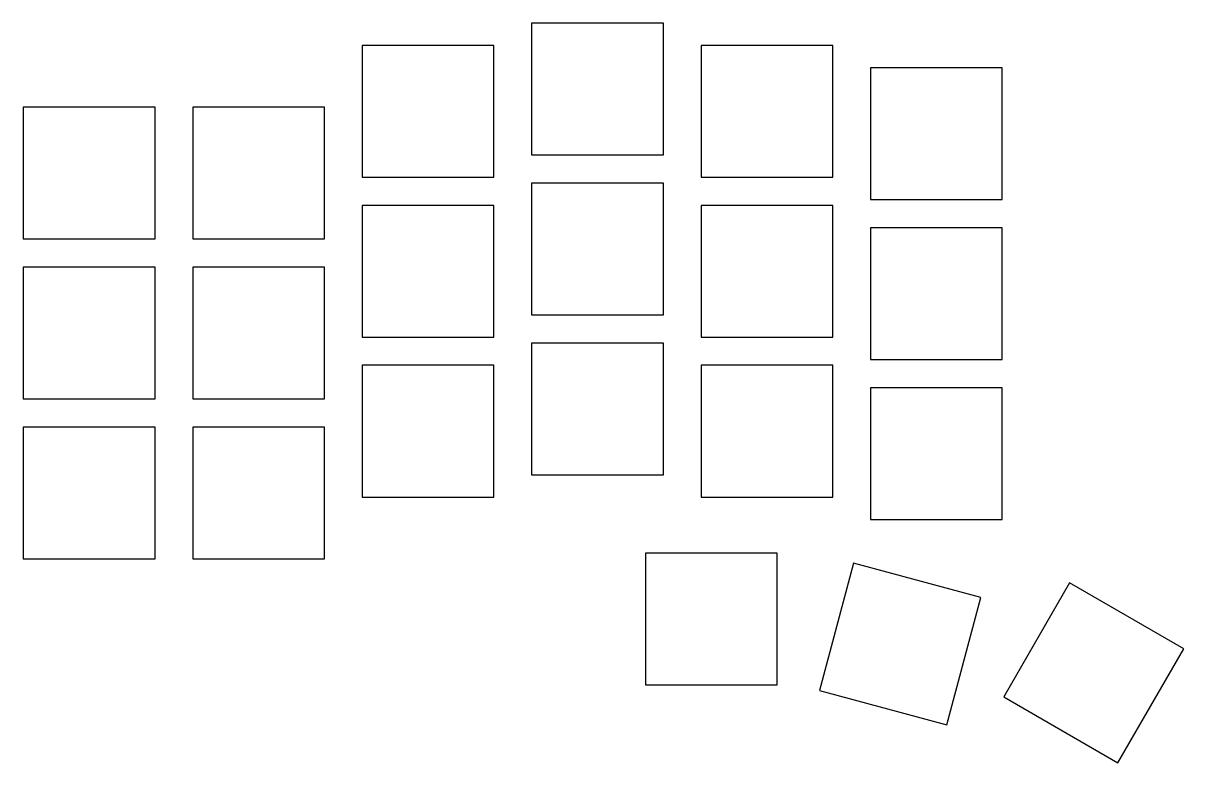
# Model space of a CAD drawing. Header units: millimetres. Extents: x 11 to 134, y -29 to 50.
import ezdxf

# ---------------------------------------------------------------- set-up
doc = ezdxf.new("R2010")
doc.units = ezdxf.units.MM

msp = doc.modelspace()

# ---------------------------------------------------------------- linework, layer by layer
for p, q in [((79, 49.92), (65, 49.92)), ((65, 49.92), (65, 35.92)), ((79, 35.92), (79, 49.92)), ((61, 47.56), (47, 47.56)), ((47, 47.56), (47, 33.56)), ((61, 33.56), (61, 47.56)), ((97, 47.56), (83, 47.56)), ((83, 47.56), (83, 33.56)), ((97, 33.56), (97, 47.56)), ((115, 45.18), (101, 45.18)), ((101, 45.18), (101, 31.18)), ((115, 31.18), (115, 45.18)), ((25, 41), (11, 41)), ((11, 41), (11, 27)), ((25, 27), (25, 41)), ((43, 41), (29, 41)), ((29, 41), (29, 27)), ((43, 27), (43, 41)), ((65, 35.92), (79, 35.92)), ((47, 33.56), (61, 33.56)), ((83, 33.56), (97, 33.56)), ((79, 32.92), (65, 32.92)), ((65, 32.92), (65, 18.92)), ((79, 18.92), (79, 32.92)), ((101, 31.18), (115, 31.18)), ((61, 30.56), (47, 30.56)), ((47, 30.56), (47, 16.56)), ((61, 16.56), (61, 30.56)), ((97, 30.56), (83, 30.56)), ((83, 30.56), (83, 16.56)), ((97, 16.56), (97, 30.56)), ((115, 28.18), (101, 28.18)), ((101, 28.18), (101, 14.18)), ((115, 14.18), (115, 28.18)), ((11, 27), (25, 27)), ((29, 27), (43, 27)), ((25, 24), (11, 24)), ((11, 24), (11, 10)), ((25, 10), (25, 24)), ((43, 24), (29, 24)), ((29, 24), (29, 10)), ((43, 10), (43, 24)), ((65, 18.92), (79, 18.92)), ((47, 16.56), (61, 16.56)), ((83, 16.56), (97, 16.56)), ((79, 15.92), (65, 15.92)), ((65, 15.92), (65, 1.92)), ((79, 1.92), (79, 15.92)), ((101, 14.18), (115, 14.18)), ((61, 13.56), (47, 13.56)), ((47, 13.56), (47, -0.44)), ((61, -0.44), (61, 13.56)), ((97, 13.56), (83, 13.56)), ((83, 13.56), (83, -0.44)), ((97, -0.44), (97, 13.56)), ((115, 11.18), (101, 11.18)), ((101, 11.18), (101, -2.82)), ((115, -2.82), (115, 11.18)), ((11, 10), (25, 10)), ((29, 10), (43, 10)), ((25, 7), (11, 7)), ((11, 7), (11, -7)), ((25, -7), (25, 7)), ((43, 7), (29, 7)), ((29, 7), (29, -7)), ((43, -7), (43, 7)), ((65, 1.92), (79, 1.92)), ((47, -0.44), (61, -0.44)), ((83, -0.44), (97, -0.44)), ((101, -2.82), (115, -2.82)), ((11, -7), (25, -7)), ((29, -7), (43, -7)), ((91.1, -6.41), (77.1, -6.41)), ((77.1, -6.41), (77.1, -20.41)), ((91.1, -20.41), (91.1, -6.41)), ((99.2, -7.48), (95.58, -21.01)), ((112.72, -11.11), (99.2, -7.48)), ((122.15, -9.56), (115.15, -21.68)), ((134.28, -16.56), (122.15, -9.56)), ((109.1, -24.63), (112.72, -11.11)), ((127.28, -28.68), (134.28, -16.56)), ((77.1, -20.41), (91.1, -20.41)), ((95.58, -21.01), (109.1, -24.63)), ((115.15, -21.68), (127.28, -28.68))]:
    msp.add_line(p, q)

doc.saveas('drawing.dxf')
